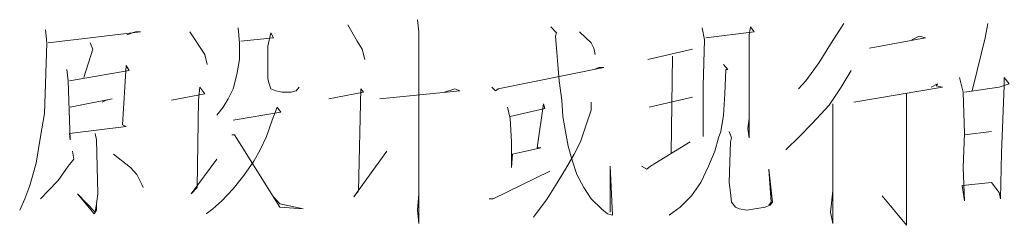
# Model space of a CAD drawing. Extents: x 498328 to 716449, y -893371 to -467753.
# Drawn here: x 535696 to 537356, y -535905 to -535559 of the extents above; entities that cross this region are included whole.
import ezdxf

# ---------------------------------------------------------------- set-up
doc = ezdxf.new("R2010")
doc.units = 0
doc.header["$LTSCALE"] = 1000
doc.layers.add('通用-图框C-SHET', color=141, linetype='CONTINUOUS')

msp = doc.modelspace()

# ---------------------------------------------------------------- linework, layer by layer
at = {"layer": '通用-图框C-SHET', "lineweight": 0}
for points in [[(536363.1, -535559.5), (536365.2, -535579.5), (536365.2, -535901.7), (536363.1, -535879.5), (536365.2, -535852)], [(535738.9, -535576.4), (535741, -535598.5), (535738.9, -535667.2), (535736.8, -535716.8), (535730.4, -535755.9), (535723, -535800.3), (535712.5, -535838.3), (535704, -535860.5), (535695.6, -535879.5)], [(536062.1, -535573.2), (536064.2, -535598.5), (536064.2, -535626), (536060, -535651.4), (536053.6, -535675.6), (536045.2, -535692.5), (536036.7, -535706.3), (536026.2, -535720)], [(536245.9, -535567.9), (536261.7, -535595.4), (536270.2, -535609.1), (536274.4, -535626)], [(536587, -535571.1), (536596.5, -535581.6), (536594.4, -535586.9), (536600.8, -535661.9), (536605, -535694.7), (536607.1, -535722.1), (536611.3, -535747.5), (536615.6, -535771.8), (536621.9, -535793.9), (536630.3, -535819.3), (536642, -535841.5), (536654.6, -535860.5), (536671.5, -535877.4), (536682.1, -535885.8), (536690.5, -535888), (536686.3, -535805.6), (536686.3, -535882.7)], [(536840.5, -535573.2), (536844.8, -535593.3), (536842.6, -535670.4), (536842.6, -535755.9), (536842.6, -535742.2), (536842.6, -535720)], [(536846.9, -535590.1), (536928.2, -535579.5), (536921.9, -535571.1), (536919.8, -535584.8), (536919.8, -535722.1), (536919.8, -535758), (536917.6, -535742.2), (536919.8, -535725.3)], [(537078.2, -535565.8), (537056, -535600.7), (537037, -535631.3), (537014.8, -535661.9), (537002.1, -535675.6)], [(537320.1, -535565.8), (537315.8, -535590.1), (537302.1, -535645), (537293.7, -535678.8)], [(535743.1, -535598.5), (535898.4, -535579.5), (535889.9, -535579.5), (535875.1, -535584.8)], [(535980.8, -535579.5), (536006.1, -535617.6), (536010.3, -535634.5)], [(536066.3, -535595.4), (536121.2, -535590.1), (536117, -535581.6), (536111.7, -535603.8), (536111.7, -535622.8), (536111.7, -535639.7), (536111.7, -535658.7), (536113.8, -535667.2), (536117, -535675.6), (536125.5, -535678.8), (536136, -535680.9), (536150.8, -535680.9), (536159.3, -535678.8), (536164.5, -535672.5)], [(536634.6, -535579.5), (536654.6, -535598.5), (536658.9, -535607), (536661, -535617.6)], [(537121.5, -535607), (537215.5, -535590.1), (537204.9, -535586.9), (537192.3, -535593.3)], [(535813.9, -535598.5), (535818.1, -535609.1), (535803.3, -535656.6)], [(536824.7, -535609.1), (536749.7, -535626)], [(536790.9, -535620.7), (536788.8, -535783.4)], [(535774.8, -535642.9), (535776.9, -535661.9), (535780.1, -535761.2), (535779, -535750.6), (535874.1, -535739), (535867.7, -535735.9), (535874.1, -535636.6), (535879.4, -535645), (535779, -535661.9)], [(536487.8, -535672.5), (536494.1, -535678.8), (536498.3, -535675.6), (536675.8, -535639.7), (536667.3, -535639.7), (536658.9, -535642.9)], [(536876.4, -535634.5), (536883.8, -535642.9), (536880.7, -535642.9), (536878.6, -535684.1), (536876.4, -535720), (536872.2, -535747.5), (536868, -535758), (536861.7, -535780.2), (536851.1, -535805.6), (536838.4, -535833), (536822.6, -535855.2), (536803.6, -535874.2), (536785.6, -535888)], [(537090.9, -535645), (537074, -535672.5), (537053.9, -535703.1), (537025.4, -535733.7), (537004.2, -535755.9), (536981, -535778.1)], [(537272.5, -535656.6), (537278.9, -535680.9), (537281, -535750.6), (537278.9, -535807.7), (537281, -535863.7), (537276.8, -535838.3), (537326.4, -535833), (537339.1, -535849.9), (537341.2, -535860.5), (537343.3, -535783.4), (537347.5, -535670.4), (537347.5, -535656.6), (537356, -535667.2), (537339.1, -535672.5), (537281, -535680.9)], [(535950.1, -535694.7), (536006.1, -535684.1), (535997.7, -535672.5), (535995.5, -535694.7), (535993.4, -535841.5), (535982.9, -535852), (536026.2, -535793.9)], [(536214.2, -535692.5), (536272.3, -535680.9), (536268.1, -535675.6), (536263.8, -535846.8), (536256.4, -535857.3), (536311.4, -535780.2)], [(536299.7, -535692.5), (536433.9, -535678.8), (536425.4, -535675.6), (536408.5, -535680.9)], [(537095.1, -535697.8), (537244, -535672.5), (537233.5, -535670.4), (537235.6, -535667.2), (537225, -535672.5)], [(535780.1, -535706.3), (535850.8, -535692.5), (535840.3, -535694.7), (535833.9, -535697.8)], [(536751.8, -535706.3), (536824.7, -535689.4)], [(537183.8, -535684.1), (537183.8, -535793.9), (537183.8, -535888), (537183.8, -535904.9), (537142.6, -535855.2)], [(536053.6, -535728.5), (536133.9, -535714.7), (536127.6, -535706.3), (536119.1, -535728.5), (536109.6, -535755.9), (536099.1, -535778.1), (536088.5, -535797.1), (536071.6, -535821.4), (536053.6, -535843.6), (536034.6, -535863.7), (536019.8, -535877.4), (536008.2, -535885.8)], [(536514.2, -535706.3), (536518.4, -535725.3), (536520.5, -535764.4), (536520.5, -535807.7), (536522.6, -535785.5), (536570.1, -535774.9), (536563.8, -535774.9), (536574.4, -535701), (536576.5, -535708.4), (536518.4, -535722.1)], [(536654.6, -535697.8), (536654.6, -535711.6), (536646.2, -535735.9), (536636.7, -535764.4), (536626.1, -535785.5), (536611.3, -535810.8), (536594.4, -535838.3), (536580.7, -535860.5), (536557.5, -535891.1)], [(537060.2, -535701), (537060.2, -535901.7), (537056, -535882.7), (537060.2, -535846.8)], [(535822.3, -535750.6), (535824.4, -535761.2), (535826.5, -535852), (535824.4, -535868.9), (535824.4, -535879.5), (535820.2, -535885.8), (535792.7, -535852), (535822.3, -535882.7), (535824.4, -535868.9)], [(536051.5, -535752.8), (536055.8, -535752.8), (536131.8, -535874.2), (536170.9, -535877.4), (536131.8, -535868.9), (536121.2, -535857.3)], [(536886, -535747.5), (536890.2, -535758), (536888.1, -535764.4), (536886, -535833), (536888.1, -535849.9), (536890.2, -535865.8), (536896.5, -535874.2), (536902.9, -535877.4), (536915.5, -535879.5), (536946.2, -535874.2), (536954.6, -535871.1), (536958.8, -535865.8), (536952.5, -535810.8), (536956.7, -535865.8), (536952.5, -535871.1)], [(537281, -535752.8), (537326.4, -535747.5)], [(536739.1, -535805.6), (536747.6, -535810.8), (536753.9, -535805.6), (536820.5, -535764.4)], [(535784.3, -535780.2), (535786.4, -535793.9), (535776.9, -535805.6), (535760, -535829.9), (535743.1, -535846.8), (535730.4, -535860.5)], [(535853, -535785.5), (535881.5, -535807.7), (535892, -535819.3), (535900.5, -535836.2), (535902.6, -535841.5)], [(536483.5, -535860.5), (536489.9, -535860.5), (536584.9, -535814)]]:
    msp.add_lwpolyline(points, dxfattribs=at)

doc.saveas('drawing.dxf')
